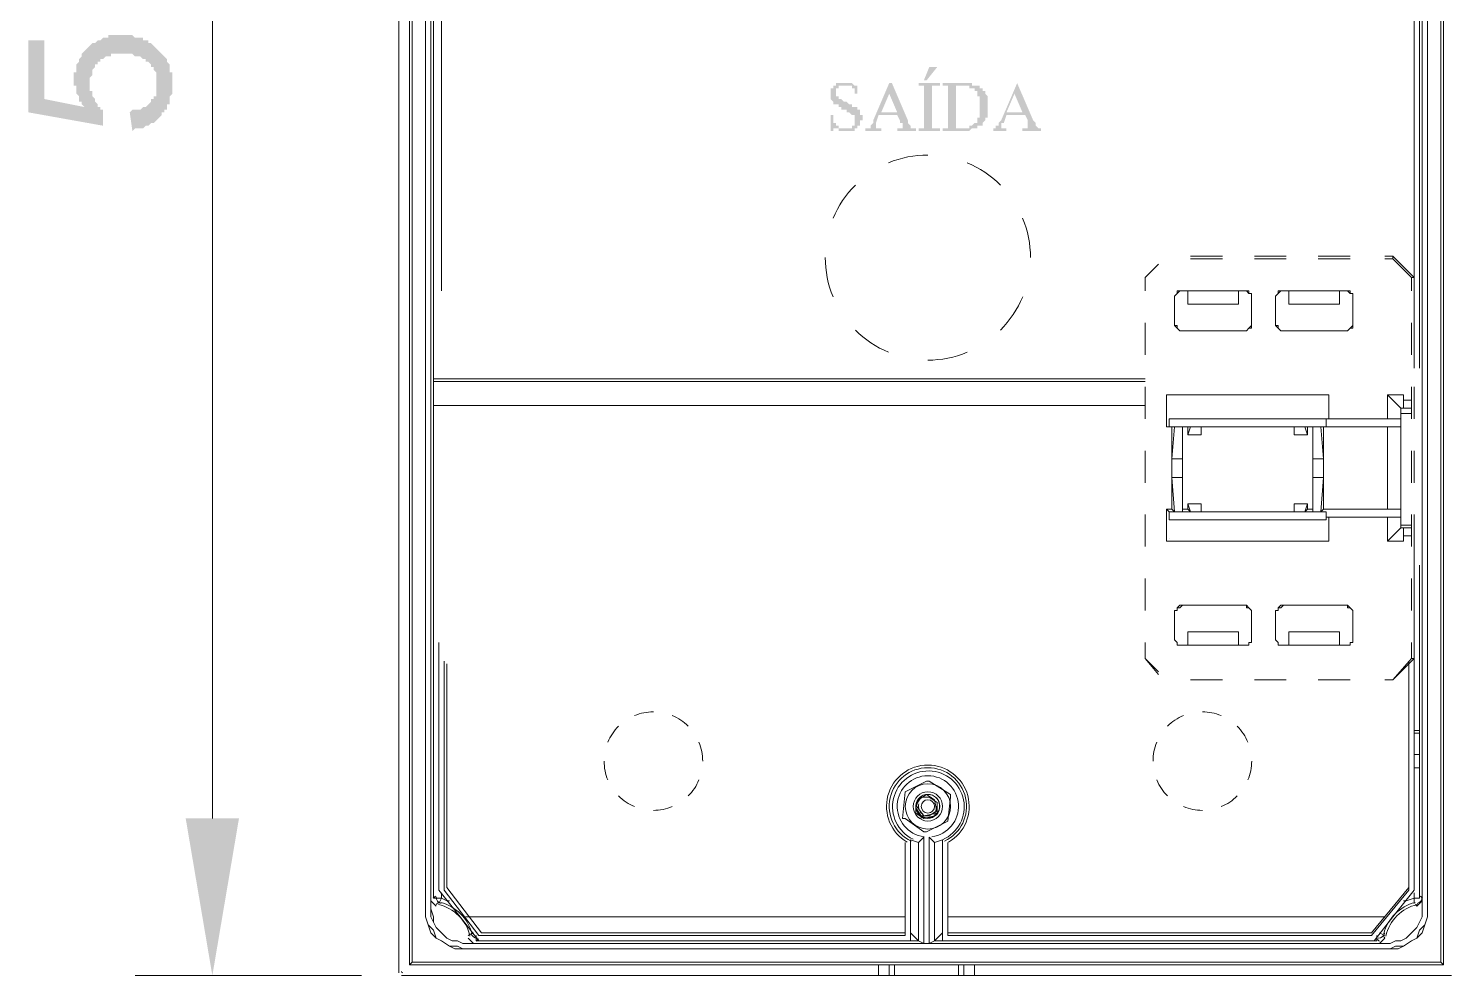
# Model space of a CAD drawing. Header units: millimetres. Extents: x -305 to 1353, y -289 to 1176.
# Drawn here: x 44.58 to 79.65, y 132.65 to 155.99 of the extents above; entities that cross this region are included whole.
import ezdxf

# ---------------------------------------------------------------- set-up
doc = ezdxf.new("R2010")
doc.units = ezdxf.units.MM
doc.header["$MEASUREMENT"] = 0
doc.layers.add('PDF3_0', color=7, linetype='Continuous')
doc.layers.add('PDF3_Cotas azul e laranja', color=7, linetype='Continuous', true_color=0x007eff)

msp = doc.modelspace()

# ---------------------------------------------------------------- hatches: boundary and pattern name
at = {"layer": 'PDF3_0', "transparency": 33554559}
h = msp.add_hatch(color=256, dxfattribs=at)
h.paths.add_polyline_path([(67.037, 153.529), (67.037, 153.463), (66.512, 153.463), (66.512, 153.529), (66.578, 153.529), (66.578, 153.529), (66.578, 153.529), (66.578, 153.529), (66.643, 153.529), (66.643, 153.529), (66.643, 153.529), (66.643, 153.529), (66.643, 153.594), (66.643, 153.594), (66.643, 153.594), (66.643, 153.594), (66.643, 153.594), (66.643, 153.66), (66.643, 153.66), (66.643, 153.66), (66.643, 154.448), (66.643, 154.448), (66.643, 154.514), (66.643, 154.514), (66.643, 154.514), (66.643, 154.514), (66.643, 154.514), (66.643, 154.579), (66.643, 154.579), (66.643, 154.579), (66.643, 154.579), (66.643, 154.579), (66.578, 154.579), (66.578, 154.579), (66.578, 154.579), (66.578, 154.579), (66.512, 154.579), (66.512, 154.645), (67.037, 154.645), (67.037, 154.579), (66.972, 154.579), (66.972, 154.579), (66.906, 154.579), (66.906, 154.579), (66.906, 154.579), (66.906, 154.579), (66.84, 154.579), (66.84, 154.579), (66.84, 154.579), (66.84, 154.579), (66.84, 154.514), (66.84, 154.514), (66.84, 154.514), (66.84, 154.448), (66.84, 154.448), (66.84, 154.448), (66.84, 153.66), (66.84, 153.66), (66.84, 153.66), (66.84, 153.594), (66.84, 153.594), (66.84, 153.594), (66.84, 153.594), (66.84, 153.594), (66.84, 153.529), (66.84, 153.529), (66.906, 153.529), (66.906, 153.529), (66.906, 153.529), (66.906, 153.529), (66.906, 153.529), (66.972, 153.529), (66.972, 153.529)], flags=0)
h.paths.add_polyline_path([(66.972, 155.039), (66.709, 154.711), (66.643, 154.711), (66.775, 155.039)], flags=0)
msp.add_hatch(color=256, dxfattribs=at).paths.add_polyline_path([(65.002, 154.645), (65.002, 154.251), (65.002, 154.251), (65.002, 154.317), (65.002, 154.317), (65.002, 154.317), (65.002, 154.317), (65.002, 154.382), (65.002, 154.382), (65.002, 154.382), (64.936, 154.382), (64.936, 154.448), (64.936, 154.448), (64.936, 154.448), (64.936, 154.448), (64.936, 154.448), (64.936, 154.448), (64.936, 154.514), (64.87, 154.514), (64.87, 154.514), (64.87, 154.514), (64.87, 154.514), (64.87, 154.579), (64.805, 154.579), (64.805, 154.579), (64.805, 154.579), (64.805, 154.579), (64.805, 154.579), (64.739, 154.579), (64.739, 154.579), (64.739, 154.579), (64.739, 154.579), (64.673, 154.579), (64.673, 154.579), (64.673, 154.579), (64.673, 154.579), (64.673, 154.579), (64.608, 154.579), (64.608, 154.579), (64.608, 154.579), (64.608, 154.579), (64.542, 154.579), (64.542, 154.579), (64.542, 154.579), (64.542, 154.514), (64.542, 154.514), (64.476, 154.514), (64.476, 154.514), (64.476, 154.514), (64.476, 154.448), (64.476, 154.448), (64.476, 154.448), (64.476, 154.448), (64.476, 154.448), (64.476, 154.382), (64.476, 154.382), (64.476, 154.382), (64.476, 154.382), (64.476, 154.317), (64.476, 154.317), (64.542, 154.317), (64.542, 154.317), (64.542, 154.317), (64.542, 154.317), (64.542, 154.317), (64.542, 154.317), (64.542, 154.251), (64.608, 154.251), (64.608, 154.251), (64.608, 154.251), (64.608, 154.251), (64.608, 154.251), (64.673, 154.185), (64.673, 154.185), (64.673, 154.185), (64.739, 154.185), (64.739, 154.185), (64.739, 154.185), (64.739, 154.185), (64.805, 154.12), (64.805, 154.12), (64.805, 154.12), (64.87, 154.12), (64.87, 154.12), (64.87, 154.12), (64.87, 154.054), (64.936, 154.054), (64.936, 154.054), (64.936, 154.054), (64.936, 154.054), (64.936, 154.054), (64.936, 154.054), (65.002, 154.054), (65.002, 153.988), (65.002, 153.988), (65.002, 153.988), (65.002, 153.988), (65.067, 153.988), (65.067, 153.988), (65.067, 153.923), (65.067, 153.923), (65.067, 153.923), (65.067, 153.923), (65.067, 153.923), (65.067, 153.857), (65.067, 153.857), (65.067, 153.857), (65.133, 153.857), (65.133, 153.791), (65.133, 153.791), (65.133, 153.791), (65.133, 153.791), (65.133, 153.726), (65.133, 153.726), (65.067, 153.726), (65.067, 153.66), (65.067, 153.66), (65.067, 153.66), (65.067, 153.66), (65.067, 153.66), (65.067, 153.594), (65.067, 153.594), (65.067, 153.594), (65.002, 153.594), (65.002, 153.594), (65.002, 153.529), (65.002, 153.529), (65.002, 153.529), (64.936, 153.529), (64.936, 153.529), (64.936, 153.529), (64.936, 153.463), (64.936, 153.463), (64.87, 153.463), (64.87, 153.463), (64.87, 153.463), (64.87, 153.463), (64.805, 153.463), (64.805, 153.463), (64.805, 153.463), (64.805, 153.463), (64.739, 153.463), (64.739, 153.463), (64.739, 153.463), (64.673, 153.463), (64.673, 153.463), (64.673, 153.463), (64.673, 153.463), (64.673, 153.463), (64.608, 153.463), (64.608, 153.463), (64.608, 153.463), (64.608, 153.463), (64.542, 153.463), (64.542, 153.463), (64.542, 153.463), (64.542, 153.529), (64.476, 153.529), (64.476, 153.529), (64.476, 153.529), (64.411, 153.529), (64.411, 153.529), (64.411, 153.529), (64.411, 153.529), (64.411, 153.529), (64.411, 153.529), (64.411, 153.529), (64.411, 153.463), (64.411, 153.463), (64.411, 153.463), (64.345, 153.463), (64.345, 153.857), (64.411, 153.857), (64.411, 153.857), (64.411, 153.791), (64.411, 153.791), (64.411, 153.791), (64.411, 153.726), (64.411, 153.726), (64.411, 153.726), (64.411, 153.726), (64.411, 153.66), (64.411, 153.66), (64.411, 153.66), (64.411, 153.66), (64.476, 153.66), (64.476, 153.66), (64.476, 153.594), (64.476, 153.594), (64.476, 153.594), (64.476, 153.594), (64.542, 153.594), (64.542, 153.594), (64.542, 153.594), (64.542, 153.594), (64.542, 153.529), (64.608, 153.529), (64.608, 153.529), (64.608, 153.529), (64.608, 153.529), (64.673, 153.529), (64.673, 153.529), (64.673, 153.529), (64.673, 153.529), (64.739, 153.529), (64.739, 153.529), (64.739, 153.529), (64.739, 153.529), (64.805, 153.529), (64.805, 153.529), (64.805, 153.529), (64.805, 153.529), (64.87, 153.529), (64.87, 153.529), (64.87, 153.594), (64.87, 153.594), (64.87, 153.594), (64.936, 153.594), (64.936, 153.594), (64.936, 153.594), (64.936, 153.66), (64.936, 153.66), (64.936, 153.66), (64.936, 153.66), (64.936, 153.726), (64.936, 153.726), (64.936, 153.726), (64.936, 153.726), (64.936, 153.791), (64.936, 153.791), (64.936, 153.791), (64.936, 153.791), (64.936, 153.791), (64.936, 153.857), (64.936, 153.857), (64.87, 153.857), (64.87, 153.857), (64.87, 153.857), (64.87, 153.857), (64.87, 153.857), (64.87, 153.857), (64.805, 153.923), (64.805, 153.923), (64.805, 153.923), (64.805, 153.923), (64.805, 153.923), (64.739, 153.923), (64.739, 153.923), (64.739, 153.988), (64.673, 153.988), (64.673, 153.988), (64.673, 153.988), (64.673, 153.988), (64.608, 153.988), (64.608, 154.054), (64.608, 154.054), (64.608, 154.054), (64.542, 154.054), (64.542, 154.054), (64.542, 154.054), (64.542, 154.054), (64.542, 154.12), (64.476, 154.12), (64.476, 154.12), (64.476, 154.12), (64.476, 154.12), (64.476, 154.12), (64.476, 154.12), (64.411, 154.12), (64.411, 154.185), (64.411, 154.185), (64.411, 154.185), (64.411, 154.185), (64.411, 154.185), (64.345, 154.251), (64.345, 154.251), (64.345, 154.251), (64.345, 154.251), (64.345, 154.251), (64.345, 154.317), (64.345, 154.317), (64.345, 154.317), (64.345, 154.317), (64.345, 154.382), (64.345, 154.382), (64.345, 154.382), (64.345, 154.382), (64.345, 154.448), (64.345, 154.448), (64.345, 154.448), (64.345, 154.448), (64.345, 154.514), (64.345, 154.514), (64.411, 154.514), (64.411, 154.514), (64.411, 154.579), (64.411, 154.579), (64.411, 154.579), (64.411, 154.579), (64.476, 154.579), (64.476, 154.579), (64.476, 154.579), (64.476, 154.645), (64.476, 154.645), (64.542, 154.645), (64.542, 154.645), (64.542, 154.645), (64.542, 154.645), (64.608, 154.645), (64.608, 154.645), (64.608, 154.645), (64.608, 154.645), (64.673, 154.645), (64.673, 154.645), (64.673, 154.645), (64.673, 154.645), (64.739, 154.645), (64.739, 154.645), (64.739, 154.645), (64.739, 154.645), (64.805, 154.645), (64.805, 154.645), (64.805, 154.645), (64.805, 154.645), (64.87, 154.645), (64.87, 154.645), (64.87, 154.645), (64.87, 154.645), (64.936, 154.579), (64.936, 154.579), (64.936, 154.579), (64.936, 154.579), (64.936, 154.579), (65.002, 154.579), (65.002, 154.645), (65.002, 154.645), (65.002, 154.645), (65.002, 154.645), (65.002, 154.645)])
h = msp.add_hatch(color=256, dxfattribs=at)
h.paths.add_polyline_path([(65.987, 153.857), (65.527, 153.857), (65.461, 153.66), (65.461, 153.66), (65.461, 153.66), (65.461, 153.66), (65.461, 153.594), (65.461, 153.594), (65.461, 153.594), (65.461, 153.594), (65.461, 153.594), (65.461, 153.529), (65.461, 153.529), (65.461, 153.529), (65.461, 153.529), (65.461, 153.529), (65.527, 153.529), (65.527, 153.529), (65.527, 153.529), (65.593, 153.529), (65.593, 153.529), (65.593, 153.463), (65.199, 153.463), (65.199, 153.529), (65.264, 153.529), (65.264, 153.529), (65.264, 153.529), (65.264, 153.529), (65.33, 153.529), (65.33, 153.529), (65.33, 153.529), (65.33, 153.594), (65.33, 153.594), (65.33, 153.594), (65.33, 153.594), (65.33, 153.594), (65.396, 153.66), (65.396, 153.66), (65.396, 153.66), (65.396, 153.66), (65.396, 153.726), (65.396, 153.726), (65.79, 154.645), (65.855, 154.645), (66.249, 153.726), (66.249, 153.66), (66.249, 153.66), (66.249, 153.66), (66.315, 153.594), (66.315, 153.594), (66.315, 153.594), (66.315, 153.594), (66.315, 153.594), (66.315, 153.529), (66.315, 153.529), (66.315, 153.529), (66.381, 153.529), (66.381, 153.529), (66.381, 153.529), (66.381, 153.529), (66.381, 153.529), (66.446, 153.529), (66.446, 153.529), (66.446, 153.463), (65.987, 153.463), (65.987, 153.529), (65.987, 153.529), (66.052, 153.529), (66.052, 153.529), (66.052, 153.529), (66.052, 153.529), (66.052, 153.529), (66.118, 153.529), (66.118, 153.594), (66.118, 153.594), (66.118, 153.594), (66.118, 153.594), (66.118, 153.594), (66.118, 153.594), (66.118, 153.66), (66.118, 153.66), (66.052, 153.66), (66.052, 153.726), (66.052, 153.726)], flags=0)
h.paths.add_polyline_path([(65.987, 153.923), (65.79, 154.382), (65.593, 153.923)], flags=0)
h = msp.add_hatch(color=256, dxfattribs=at)
h.paths.add_polyline_path([(67.103, 153.463), (67.103, 153.529), (67.103, 153.529), (67.169, 153.529), (67.169, 153.529), (67.169, 153.529), (67.169, 153.529), (67.234, 153.529), (67.234, 153.529), (67.234, 153.529), (67.234, 153.529), (67.234, 153.594), (67.234, 153.594), (67.234, 153.594), (67.234, 153.594), (67.234, 153.66), (67.234, 153.66), (67.234, 153.66), (67.234, 153.66), (67.234, 154.448), (67.234, 154.448), (67.234, 154.514), (67.234, 154.514), (67.234, 154.514), (67.234, 154.514), (67.234, 154.579), (67.234, 154.579), (67.234, 154.579), (67.234, 154.579), (67.234, 154.579), (67.169, 154.579), (67.169, 154.579), (67.169, 154.579), (67.169, 154.579), (67.103, 154.579), (67.103, 154.579), (67.103, 154.579), (67.103, 154.645), (67.563, 154.645), (67.563, 154.645), (67.628, 154.645), (67.628, 154.645), (67.628, 154.645), (67.628, 154.645), (67.694, 154.645), (67.694, 154.645), (67.694, 154.645), (67.76, 154.645), (67.76, 154.645), (67.76, 154.645), (67.76, 154.645), (67.825, 154.645), (67.825, 154.645), (67.825, 154.645), (67.825, 154.579), (67.891, 154.579), (67.891, 154.579), (67.891, 154.579), (67.891, 154.579), (67.891, 154.579), (67.957, 154.579), (67.957, 154.579), (67.957, 154.579), (67.957, 154.579), (67.957, 154.579), (68.022, 154.579), (68.022, 154.579), (68.022, 154.514), (68.022, 154.514), (68.022, 154.514), (68.088, 154.514), (68.088, 154.514), (68.088, 154.514), (68.088, 154.448), (68.088, 154.448), (68.154, 154.448), (68.154, 154.448), (68.154, 154.448), (68.154, 154.382), (68.154, 154.382), (68.154, 154.382), (68.154, 154.382), (68.154, 154.382), (68.219, 154.317), (68.219, 154.317), (68.219, 154.317), (68.219, 154.317), (68.219, 154.251), (68.219, 154.251), (68.219, 154.251), (68.219, 154.251), (68.219, 154.185), (68.219, 154.185), (68.219, 154.185), (68.219, 154.185), (68.219, 154.12), (68.219, 154.12), (68.219, 154.12), (68.219, 154.12), (68.219, 154.054), (68.219, 154.054), (68.219, 154.054), (68.219, 154.054), (68.219, 153.988), (68.219, 153.988), (68.219, 153.988), (68.219, 153.988), (68.219, 153.923), (68.219, 153.923), (68.219, 153.923), (68.219, 153.857), (68.219, 153.857), (68.219, 153.857), (68.219, 153.857), (68.219, 153.857), (68.219, 153.791), (68.219, 153.791), (68.154, 153.791), (68.154, 153.791), (68.154, 153.726), (68.154, 153.726), (68.154, 153.726), (68.154, 153.726), (68.154, 153.726), (68.088, 153.66), (68.088, 153.66), (68.088, 153.66), (68.088, 153.66), (68.088, 153.66), (68.088, 153.66), (68.088, 153.594), (68.022, 153.594), (68.022, 153.594), (68.022, 153.594), (68.022, 153.594), (68.022, 153.594), (67.957, 153.594), (67.957, 153.529), (67.957, 153.529), (67.957, 153.529), (67.957, 153.529), (67.891, 153.529), (67.891, 153.529), (67.891, 153.529), (67.891, 153.529), (67.825, 153.529), (67.825, 153.529), (67.825, 153.529), (67.825, 153.529), (67.76, 153.463), (67.76, 153.463), (67.76, 153.463), (67.694, 153.463), (67.694, 153.463), (67.694, 153.463), (67.694, 153.463), (67.628, 153.463), (67.628, 153.463), (67.628, 153.463), (67.628, 153.463)], flags=0)
h.paths.add_polyline_path([(67.431, 153.594), (67.431, 153.529), (67.431, 153.529), (67.497, 153.529), (67.497, 153.529), (67.497, 153.529), (67.497, 153.529), (67.563, 153.529), (67.563, 153.529), (67.563, 153.529), (67.563, 153.529), (67.563, 153.529), (67.628, 153.529), (67.628, 153.529), (67.628, 153.529), (67.694, 153.529), (67.694, 153.529), (67.694, 153.529), (67.694, 153.529), (67.76, 153.529), (67.76, 153.594), (67.76, 153.594), (67.76, 153.594), (67.825, 153.594), (67.825, 153.594), (67.825, 153.594), (67.825, 153.594), (67.825, 153.594), (67.891, 153.66), (67.891, 153.66), (67.891, 153.66), (67.891, 153.66), (67.891, 153.66), (67.891, 153.66), (67.957, 153.66), (67.957, 153.726), (67.957, 153.726), (67.957, 153.726), (67.957, 153.726), (67.957, 153.726), (67.957, 153.791), (68.022, 153.791), (68.022, 153.791), (68.022, 153.791), (68.022, 153.857), (68.022, 153.857), (68.022, 153.857), (68.022, 153.857), (68.022, 153.923), (68.022, 153.923), (68.022, 153.923), (68.022, 153.923), (68.022, 153.988), (68.022, 153.988), (68.022, 153.988), (68.022, 154.054), (68.022, 154.054), (68.022, 154.054), (68.022, 154.054), (68.022, 154.12), (68.022, 154.12), (68.022, 154.12), (68.022, 154.185), (68.022, 154.185), (68.022, 154.185), (68.022, 154.185), (68.022, 154.251), (68.022, 154.251), (68.022, 154.251), (68.022, 154.251), (68.022, 154.317), (68.022, 154.317), (68.022, 154.317), (68.022, 154.317), (67.957, 154.317), (67.957, 154.382), (67.957, 154.382), (67.957, 154.382), (67.957, 154.382), (67.957, 154.382), (67.957, 154.448), (67.891, 154.448), (67.891, 154.448), (67.891, 154.448), (67.891, 154.448), (67.891, 154.514), (67.825, 154.514), (67.825, 154.514), (67.825, 154.514), (67.825, 154.514), (67.825, 154.514), (67.76, 154.514), (67.76, 154.514), (67.76, 154.579), (67.76, 154.579), (67.694, 154.579), (67.694, 154.579), (67.694, 154.579), (67.694, 154.579), (67.628, 154.579), (67.628, 154.579), (67.628, 154.579), (67.628, 154.579), (67.563, 154.579), (67.563, 154.579), (67.563, 154.579), (67.563, 154.579), (67.497, 154.579), (67.497, 154.579), (67.497, 154.579), (67.497, 154.579), (67.431, 154.579), (67.431, 154.579), (67.431, 154.579), (67.431, 154.579)], flags=0)
h = msp.add_hatch(color=256, dxfattribs=at)
h.paths.add_polyline_path([(69.139, 153.857), (68.679, 153.857), (68.613, 153.66), (68.548, 153.66), (68.548, 153.66), (68.548, 153.66), (68.548, 153.594), (68.548, 153.594), (68.548, 153.594), (68.548, 153.594), (68.548, 153.594), (68.548, 153.529), (68.613, 153.529), (68.613, 153.529), (68.613, 153.529), (68.613, 153.529), (68.613, 153.529), (68.613, 153.529), (68.679, 153.529), (68.679, 153.529), (68.679, 153.529), (68.679, 153.463), (68.351, 153.463), (68.351, 153.529), (68.351, 153.529), (68.351, 153.529), (68.416, 153.529), (68.416, 153.529), (68.416, 153.529), (68.416, 153.529), (68.416, 153.529), (68.416, 153.594), (68.416, 153.594), (68.482, 153.594), (68.482, 153.594), (68.482, 153.594), (68.482, 153.66), (68.482, 153.66), (68.482, 153.66), (68.482, 153.66), (68.548, 153.726), (68.548, 153.726), (68.942, 154.645), (68.942, 154.645), (69.336, 153.726), (69.401, 153.66), (69.401, 153.66), (69.401, 153.66), (69.401, 153.594), (69.401, 153.594), (69.401, 153.594), (69.401, 153.594), (69.401, 153.594), (69.467, 153.529), (69.467, 153.529), (69.467, 153.529), (69.467, 153.529), (69.467, 153.529), (69.467, 153.529), (69.533, 153.529), (69.533, 153.529), (69.533, 153.529), (69.533, 153.529), (69.533, 153.463), (69.073, 153.463), (69.073, 153.529), (69.139, 153.529), (69.139, 153.529), (69.139, 153.529), (69.204, 153.529), (69.204, 153.529), (69.204, 153.529), (69.204, 153.529), (69.204, 153.594), (69.204, 153.594), (69.204, 153.594), (69.204, 153.594), (69.204, 153.594), (69.204, 153.594), (69.204, 153.66), (69.204, 153.66), (69.204, 153.66), (69.204, 153.726), (69.204, 153.726)], flags=0)
h.paths.add_polyline_path([(69.073, 153.923), (68.876, 154.382), (68.679, 153.923)], flags=0)
at = {"layer": 'PDF3_Cotas azul e laranja', "true_color": 0xff7e00, "transparency": 33554559}
msp.add_hatch(color=30, dxfattribs=at).paths.add_polyline_path([(47.141, 153.463), (47.075, 153.923), (47.141, 153.988), (47.206, 153.988), (47.272, 153.988), (47.272, 153.988), (47.338, 153.988), (47.403, 154.054), (47.403, 154.054), (47.469, 154.054), (47.535, 154.12), (47.535, 154.12), (47.6, 154.185), (47.6, 154.185), (47.6, 154.251), (47.666, 154.251), (47.666, 154.317), (47.732, 154.317), (47.732, 154.382), (47.732, 154.448), (47.732, 154.448), (47.732, 154.514), (47.732, 154.579), (47.732, 154.645), (47.732, 154.645), (47.732, 154.645), (47.732, 154.711), (47.732, 154.776), (47.732, 154.842), (47.732, 154.842), (47.732, 154.908), (47.666, 154.973), (47.666, 154.973), (47.666, 155.039), (47.6, 155.039), (47.6, 155.105), (47.535, 155.17), (47.535, 155.17), (47.469, 155.17), (47.469, 155.236), (47.403, 155.236), (47.403, 155.236), (47.338, 155.302), (47.272, 155.302), (47.272, 155.302), (47.206, 155.302), (47.141, 155.367), (47.141, 155.367), (47.075, 155.367), (47.009, 155.367), (46.944, 155.367), (46.878, 155.367), (46.878, 155.367), (46.878, 155.367), (46.812, 155.367), (46.747, 155.367), (46.681, 155.367), (46.615, 155.367), (46.615, 155.302), (46.55, 155.302), (46.484, 155.302), (46.484, 155.302), (46.418, 155.236), (46.418, 155.236), (46.353, 155.236), (46.353, 155.17), (46.287, 155.17), (46.287, 155.105), (46.221, 155.105), (46.221, 155.039), (46.221, 155.039), (46.156, 154.973), (46.156, 154.908), (46.156, 154.908), (46.156, 154.842), (46.09, 154.776), (46.09, 154.776), (46.09, 154.711), (46.09, 154.645), (46.09, 154.645), (46.09, 154.579), (46.09, 154.514), (46.09, 154.448), (46.156, 154.448), (46.156, 154.382), (46.156, 154.317), (46.156, 154.317), (46.221, 154.251), (46.221, 154.251), (46.221, 154.185), (46.221, 154.185), (46.287, 154.12), (46.287, 154.054), (46.353, 154.054), (46.353, 153.988), (46.418, 153.988), (46.418, 153.988), (46.418, 153.594), (44.58, 153.923), (44.58, 155.696), (44.974, 155.696), (44.974, 154.251), (45.959, 154.054), (45.893, 154.12), (45.893, 154.185), (45.827, 154.185), (45.827, 154.251), (45.827, 154.317), (45.827, 154.317), (45.762, 154.382), (45.762, 154.448), (45.762, 154.448), (45.762, 154.514), (45.762, 154.579), (45.696, 154.579), (45.696, 154.645), (45.696, 154.711), (45.696, 154.711), (45.696, 154.776), (45.696, 154.842), (45.696, 154.908), (45.762, 154.908), (45.762, 154.973), (45.762, 155.039), (45.762, 155.105), (45.762, 155.105), (45.827, 155.17), (45.827, 155.236), (45.827, 155.236), (45.893, 155.302), (45.893, 155.302), (45.893, 155.367), (45.959, 155.433), (45.959, 155.433), (46.024, 155.499), (46.024, 155.499), (46.024, 155.499), (46.09, 155.564), (46.09, 155.564), (46.156, 155.63), (46.156, 155.63), (46.221, 155.63), (46.287, 155.696), (46.287, 155.696), (46.353, 155.696), (46.418, 155.761), (46.418, 155.761), (46.484, 155.761), (46.55, 155.761), (46.55, 155.827), (46.615, 155.827), (46.681, 155.827), (46.747, 155.827), (46.747, 155.827), (46.812, 155.827), (46.878, 155.827), (46.944, 155.827), (46.944, 155.827), (47.009, 155.827), (47.075, 155.827), (47.141, 155.827), (47.141, 155.827), (47.206, 155.761), (47.272, 155.761), (47.272, 155.761), (47.338, 155.761), (47.403, 155.761), (47.403, 155.696), (47.469, 155.696), (47.535, 155.696), (47.535, 155.63), (47.6, 155.63), (47.666, 155.564), (47.666, 155.564), (47.666, 155.564), (47.732, 155.499), (47.732, 155.499), (47.797, 155.433), (47.797, 155.433), (47.863, 155.367), (47.863, 155.367), (47.929, 155.302), (47.929, 155.302), (47.994, 155.236), (47.994, 155.17), (47.994, 155.17), (48.06, 155.105), (48.06, 155.105), (48.06, 155.039), (48.06, 154.973), (48.06, 154.908), (48.126, 154.908), (48.126, 154.842), (48.126, 154.776), (48.126, 154.711), (48.126, 154.711), (48.126, 154.645), (48.126, 154.645), (48.126, 154.579), (48.126, 154.514), (48.126, 154.448), (48.126, 154.448), (48.126, 154.382), (48.06, 154.317), (48.06, 154.251), (48.06, 154.251), (48.06, 154.185), (48.06, 154.12), (47.994, 154.12), (47.994, 154.054), (47.994, 153.988), (47.929, 153.988), (47.929, 153.923), (47.863, 153.923), (47.863, 153.857), (47.863, 153.857), (47.797, 153.791), (47.797, 153.791), (47.732, 153.726), (47.732, 153.726), (47.666, 153.66), (47.666, 153.66), (47.6, 153.66), (47.535, 153.594), (47.535, 153.594), (47.469, 153.594), (47.403, 153.529), (47.403, 153.529), (47.338, 153.529), (47.272, 153.529), (47.206, 153.529), (47.206, 153.529), (47.141, 153.463)])

# ---------------------------------------------------------------- linework, layer by layer
at = {"layer": 'PDF3_0', "lineweight": 5}
for points in [[(53.707, 184.588), (53.707, 132.713)], [(54.561, 183.144), (78.857, 183.144), (78.923, 183.144), (79.054, 183.078), (79.12, 183.078), (79.251, 183.012), (79.317, 182.947), (79.382, 182.815), (79.382, 182.75), (79.448, 182.618), (79.448, 182.553), (79.448, 132.91)], [(78.726, 147.619), (78.726, 182.947), (54.758, 182.947), (54.758, 183.078)], [(54.692, 134.42), (54.758, 134.551), (54.561, 134.551), (54.561, 143.613), (54.561, 182.947), (54.495, 183.012), (54.495, 180.189)], [(54.561, 182.947), (54.758, 182.947), (54.758, 149.523)], [(78.923, 180.189), (78.923, 183.012), (78.857, 182.947), (78.857, 147.619)], [(53.97, 182.553), (53.97, 132.91)], [(54.036, 182.684), (54.036, 132.976)], [(79.382, 182.684), (79.382, 132.976)], [(54.364, 180.32), (54.364, 134.223), (54.364, 134.092), (54.43, 133.895), (54.561, 133.763), (54.627, 133.566), (54.758, 133.501), (54.955, 133.37), (55.152, 133.37), (55.283, 133.304), (78.135, 133.304), (78.266, 133.37), (78.463, 133.37), (78.66, 133.501), (78.791, 133.566), (78.857, 133.763), (78.988, 133.895), (79.054, 134.092), (79.054, 134.223), (79.054, 180.32)], [(79.054, 180.32), (79.054, 134.223), (79.054, 134.092), (78.988, 133.895), (78.923, 133.698), (78.791, 133.566), (78.66, 133.501), (78.463, 133.37), (78.332, 133.304), (78.135, 133.304), (55.283, 133.304), (55.086, 133.304), (54.955, 133.37), (54.758, 133.501), (54.627, 133.566), (54.495, 133.698), (54.43, 133.895), (54.364, 134.092), (54.364, 134.223), (54.364, 180.32)], [(78.923, 180.189), (78.923, 134.289), (78.923, 134.092), (78.857, 133.96), (78.791, 133.829), (78.66, 133.698), (78.529, 133.566), (78.397, 133.501), (78.266, 133.501), (78.135, 133.435), (55.283, 133.435), (55.152, 133.501), (55.021, 133.501), (54.889, 133.566), (54.758, 133.698), (54.627, 133.829), (54.561, 133.96), (54.495, 134.092), (54.495, 134.289), (54.495, 180.189)], [(72.422, 150.18), (72.094, 149.851), (72.422, 150.18)], [(73.998, 150.377), (73.21, 150.377)], [(73.21, 150.311), (73.998, 150.311)], [(75.574, 150.377), (74.786, 150.377)], [(74.786, 150.311), (75.574, 150.311)], [(77.15, 150.377), (76.362, 150.377)], [(76.362, 150.311), (77.15, 150.311)], [(78.003, 150.377), (78.2, 150.377), (78.2, 150.311), (78.003, 150.311)], [(78.726, 149.851), (78.2, 150.377)], [(78.2, 150.311), (78.66, 149.851)], [(78.726, 149.523), (78.726, 149.851), (78.66, 149.851), (78.66, 149.523)], [(73.013, 149.523), (73.013, 149.523)], [(74.523, 149.523), (74.523, 149.523)], [(72.816, 149.326), (72.816, 148.735), (72.816, 149.326)], [(75.311, 149.326), (75.311, 148.735), (75.311, 149.326)], [(77.215, 148.735), (77.215, 149.326), (77.215, 148.735)], [(74.72, 148.735), (74.72, 148.735)], [(78.66, 148.735), (78.66, 147.947)], [(73.013, 148.538), (73.013, 148.538)], [(77.018, 148.538), (75.508, 148.538), (77.018, 148.538)], [(72.094, 147.291), (54.561, 147.291)], [(76.624, 146.371), (76.624, 146.503), (76.624, 146.962), (72.619, 146.962), (72.619, 146.503), (72.619, 146.174), (72.685, 146.174)], [(78.66, 146.831), (78.463, 146.831), (78.463, 146.765), (78.463, 146.7), (78.463, 146.634), (78.463, 146.7), (78.463, 146.765), (78.463, 146.831), (78.463, 146.897), (78.463, 146.962), (78.069, 146.962), (78.397, 146.634)], [(78.069, 146.962), (78.069, 146.371)], [(78.66, 146.371), (78.66, 146.503), (78.66, 146.634), (78.397, 146.634), (78.463, 146.634), (78.66, 146.634), (78.66, 146.7), (78.66, 146.765), (78.66, 146.831), (78.66, 147.159)], [(78.726, 147.159), (78.726, 146.371)], [(72.094, 146.7), (54.561, 146.7)], [(78.66, 143.219), (78.66, 143.482), (78.66, 143.548), (78.66, 143.613), (78.66, 143.679), (78.463, 143.679), (78.397, 143.679), (78.66, 143.679), (78.66, 143.745), (78.397, 143.745), (78.397, 143.679), (78.397, 143.942), (78.397, 144.073), (78.397, 144.139), (78.397, 146.174), (78.397, 146.371), (78.397, 146.634), (78.397, 146.503), (78.397, 143.745)], [(78.069, 144.139), (78.069, 146.174), (78.135, 146.174), (78.2, 146.174), (78.266, 146.174), (78.332, 146.174), (78.397, 146.174), (76.559, 146.174), (76.559, 146.371), (78.397, 146.371)], [(78.397, 146.503), (78.66, 146.503)], [(72.75, 144.139), (72.75, 146.174), (72.816, 146.174), (72.75, 145.386), (72.75, 145.321), (72.75, 145.255), (72.75, 145.189), (72.75, 145.124), (72.75, 145.058), (72.75, 144.992), (72.75, 144.927), (72.816, 144.073), (72.75, 144.139), (72.619, 144.139)], [(72.619, 146.174), (72.75, 146.174)], [(72.75, 145.386), (73.013, 145.386), (73.013, 146.174), (73.144, 146.174), (73.21, 146.174), (73.144, 145.977), (73.473, 145.977), (73.473, 146.174), (73.473, 145.977)], [(73.013, 146.174), (73.013, 146.174)], [(73.013, 146.174), (73.013, 144.139)], [(73.144, 146.174), (73.144, 145.977)], [(73.473, 146.174), (73.473, 146.174)], [(76.493, 144.139), (76.493, 146.174), (76.427, 146.174), (76.493, 145.386), (76.23, 145.386), (76.23, 146.174), (76.099, 146.174), (76.033, 146.174), (76.099, 145.977), (75.771, 145.977), (75.771, 146.174), (75.771, 145.977)], [(76.099, 145.977), (76.099, 146.174)], [(76.23, 146.174), (76.23, 144.139)], [(78.397, 146.174), (78.397, 146.174)], [(78.66, 144.795), (78.66, 145.583)], [(78.726, 145.583), (78.726, 144.795)], [(73.013, 144.927), (73.013, 144.992), (73.013, 145.058), (73.013, 145.124), (73.013, 145.189), (73.013, 145.255), (73.013, 145.321), (73.013, 145.386)], [(76.23, 145.386), (76.23, 145.321), (76.23, 145.255), (76.23, 145.189), (76.23, 145.124), (76.23, 145.058), (76.23, 144.992), (76.23, 144.927), (76.23, 144.073), (76.23, 144.139), (76.099, 144.139)], [(76.493, 144.927), (76.493, 144.992), (76.493, 145.058), (76.493, 145.124), (76.493, 145.189), (76.493, 145.255), (76.493, 145.321), (76.493, 145.386)], [(72.75, 144.927), (73.013, 144.927), (73.013, 144.073), (73.013, 144.139), (73.144, 144.139), (73.21, 144.073), (73.144, 144.27), (73.473, 144.27), (73.473, 144.073), (73.473, 144.139), (73.473, 144.27)], [(78.397, 144.139), (78.332, 144.139), (78.266, 144.139), (78.2, 144.139), (78.135, 144.139), (78.069, 144.139), (76.493, 144.139), (76.427, 144.073), (76.493, 144.927), (76.23, 144.927)], [(72.685, 144.073), (72.619, 144.139), (72.619, 143.81), (72.619, 143.351), (76.624, 143.351), (76.624, 143.81), (76.624, 143.942), (76.559, 143.942), (76.559, 144.073)], [(73.144, 144.27), (73.144, 144.139)], [(75.771, 144.27), (75.771, 144.139), (75.771, 144.073), (75.771, 144.27), (76.099, 144.27)], [(76.624, 143.942), (78.069, 143.942), (78.135, 143.942), (78.2, 143.942), (78.266, 143.942), (78.332, 143.942), (78.397, 143.942)], [(78.069, 143.942), (78.069, 143.351), (78.397, 143.679)], [(78.66, 143.745), (78.66, 144.007)], [(78.726, 144.007), (78.726, 143.219)], [(67.103, 133.501), (77.741, 133.501), (78.2, 134.092), (78.726, 134.748), (78.726, 143.548), (78.726, 141.643), (78.726, 142.431)], [(78.069, 143.351), (78.463, 143.351), (78.463, 143.416), (78.463, 143.482), (78.463, 143.548), (78.463, 143.613), (78.463, 143.679), (78.463, 143.613), (78.463, 143.548), (78.463, 143.482), (78.66, 143.482)], [(72.685, 143.416), (72.685, 143.416)], [(78.857, 142.76), (78.857, 135.077), (78.857, 135.142), (78.857, 135.208), (78.857, 135.274), (78.857, 135.339), (78.857, 135.602), (78.857, 135.799), (78.857, 136.062), (78.857, 136.193), (78.857, 136.324), (78.857, 136.456), (78.857, 136.521), (78.857, 136.587), (78.857, 136.653), (78.857, 136.718), (78.857, 137.769), (78.726, 137.769)], [(78.66, 142.431), (78.66, 141.643)], [(73.013, 141.775), (73.013, 141.775)], [(73.013, 141.775), (74.523, 141.775), (73.013, 141.775)], [(72.816, 141.578), (72.816, 140.987), (72.816, 141.578)], [(74.72, 141.578), (74.72, 140.987), (74.72, 141.578)], [(54.692, 140.855), (54.692, 134.748), (55.218, 134.092), (55.677, 133.501), (66.315, 133.501), (66.315, 134.092), (66.315, 135.996)], [(72.422, 140.133), (72.094, 140.461), (72.094, 140.855), (72.094, 140.461), (72.422, 140.067)], [(74.523, 140.79), (74.523, 140.79)], [(77.018, 140.79), (77.018, 140.79)], [(78.726, 140.855), (78.726, 140.461), (78.66, 140.461), (78.66, 140.855)], [(54.824, 140.396), (54.824, 134.748), (55.677, 133.632), (66.184, 133.632), (66.184, 135.93), (66.184, 133.698), (55.743, 133.698), (54.889, 134.814), (54.889, 140.33)], [(78.594, 140.33), (78.594, 134.814), (77.675, 133.698), (67.234, 133.698), (67.234, 135.93), (67.234, 133.632), (77.675, 133.632), (78.594, 134.748), (78.594, 140.396)], [(72.094, 140.461), (72.094, 140.461)], [(78.726, 140.461), (78.2, 139.936), (78.66, 140.461)], [(78.003, 139.936), (78.2, 139.936), (78.003, 139.936)], [(78.2, 139.936), (78.2, 139.936)], [(78.726, 138.688), (78.857, 138.688)], [(78.857, 138.623), (78.726, 138.623)], [(78.726, 138.097), (78.857, 138.097)], [(78.726, 134.42), (78.726, 134.551), (78.857, 134.551), (78.857, 137.769)], [(66.184, 137.178), (66.184, 137.178)], [(66.972, 136.85), (66.906, 136.587), (66.643, 136.521), (66.446, 136.653), (66.446, 136.85), (66.578, 137.047), (66.775, 137.047), (66.972, 136.915), (66.972, 136.718), (66.775, 136.587), (66.578, 136.587), (66.446, 136.784), (66.512, 136.981), (66.709, 137.112), (66.906, 136.981), (66.972, 136.653), (66.643, 136.587), (66.446, 136.85)], [(66.709, 137.112), (66.775, 137.112)], [(66.775, 137.112), (66.775, 137.112)], [(66.84, 137.047), (66.84, 137.047)], [(66.972, 136.981), (66.972, 136.981)], [(54.561, 136.718), (54.561, 136.718)], [(54.561, 136.456), (54.561, 136.456)], [(66.446, 136.653), (66.446, 136.653)], [(67.234, 136.456), (67.234, 136.456)], [(78.857, 136.718), (78.857, 136.718)], [(78.857, 136.456), (78.857, 136.456)], [(66.643, 133.435), (66.643, 136.062), (66.512, 135.93), (66.315, 135.996), (66.315, 133.698), (66.512, 133.501), (66.315, 133.501)], [(66.906, 135.93), (66.906, 133.501), (66.775, 133.435), (66.643, 133.435), (66.512, 133.501), (66.512, 135.93)], [(54.561, 135.339), (54.561, 135.339)], [(54.561, 135.077), (54.561, 135.077)], [(78.857, 135.339), (78.857, 135.339)], [(78.857, 135.077), (78.857, 135.077)], [(78.857, 135.077), (78.857, 135.077)], [(54.758, 134.683), (54.758, 134.551), (54.889, 134.486), (54.955, 134.486)], [(78.463, 134.486), (78.529, 134.486), (78.726, 134.551), (78.726, 134.683)], [(55.415, 133.566), (55.546, 133.435), (55.283, 133.435), (55.152, 133.501), (55.021, 133.501), (54.889, 133.566), (54.758, 133.698), (54.627, 133.829), (54.561, 133.96), (54.561, 134.092), (54.495, 134.289), (54.495, 134.486), (54.627, 134.354)], [(54.364, 134.223), (54.364, 134.223)], [(55.349, 134.092), (66.184, 134.092)], [(67.234, 134.092), (78.003, 134.092)], [(78.923, 134.289), (78.923, 134.289)], [(55.677, 133.501), (55.612, 133.501), (55.612, 133.632)], [(66.315, 133.698), (66.315, 133.698)], [(67.103, 133.698), (67.103, 133.698)], [(77.806, 133.632), (77.806, 133.501), (77.741, 133.501)], [(77.872, 133.698), (78.003, 133.632)], [(55.283, 133.435), (55.283, 133.435)], [(55.283, 133.304), (55.283, 133.304)], [(66.512, 133.501), (66.512, 133.501)], [(66.906, 133.501), (66.906, 133.501)], [(78.135, 133.304), (78.135, 133.304)], [(65.527, 132.91), (65.527, 132.647), (65.79, 132.647)], [(65.79, 132.91), (65.79, 132.647), (65.921, 132.647)], [(67.497, 132.91), (67.497, 132.647), (65.921, 132.647), (65.921, 132.91)], [(67.628, 132.91), (67.628, 132.647), (67.497, 132.647)], [(67.891, 132.91), (67.891, 132.647), (67.628, 132.647)], [(65.527, 132.647), (53.773, 132.647)], [(79.645, 132.647), (67.891, 132.647)]]:
    msp.add_lwpolyline(points, dxfattribs=at)
for points in [[(72.094, 149.851), (72.094, 149.523)], [(74.392, 149.523), (74.457, 149.523), (74.523, 149.523), (74.589, 149.523), (74.654, 149.457), (74.72, 149.457), (74.72, 149.392), (74.72, 149.326), (74.72, 148.735), (74.72, 148.67), (74.654, 148.604), (74.589, 148.538), (74.523, 148.538), (73.013, 148.538), (74.523, 148.538), (74.589, 148.538), (74.654, 148.604), (74.72, 148.604), (74.72, 148.67), (74.72, 148.735), (74.72, 149.326), (74.72, 149.392), (74.72, 149.457), (74.654, 149.457), (74.654, 149.523), (74.589, 149.523), (74.523, 149.523), (73.013, 149.523), (72.947, 149.523), (72.882, 149.523), (72.882, 149.457), (72.816, 149.392), (72.816, 149.326), (72.816, 149.392), (72.882, 149.457), (72.947, 149.523), (73.013, 149.523), (73.079, 149.523), (73.144, 149.523), (73.144, 149.195), (74.392, 149.195)], [(75.311, 149.326), (75.311, 149.392), (75.377, 149.457), (75.442, 149.523), (75.508, 149.523), (75.442, 149.523), (75.377, 149.523), (75.377, 149.457), (75.311, 149.392)], [(76.887, 149.523), (76.887, 149.195), (75.639, 149.195), (75.639, 149.523), (75.574, 149.523), (75.508, 149.523), (77.018, 149.523), (76.953, 149.523)], [(77.018, 149.523), (77.084, 149.523), (77.15, 149.523), (77.15, 149.457), (77.215, 149.457), (77.215, 149.392), (77.215, 149.326), (77.215, 149.392), (77.215, 149.457), (77.15, 149.457), (77.084, 149.523)], [(72.094, 148.735), (72.094, 147.947)], [(73.013, 148.538), (72.947, 148.538), (72.882, 148.604), (72.882, 148.67), (72.816, 148.67), (72.816, 148.735), (72.816, 148.67), (72.882, 148.604), (72.947, 148.538)], [(75.508, 148.538), (75.442, 148.538), (75.377, 148.604), (75.377, 148.67), (75.311, 148.67), (75.311, 148.735), (75.311, 148.67), (75.377, 148.604), (75.442, 148.538)], [(77.215, 148.735), (77.215, 148.67), (77.15, 148.604), (77.084, 148.538), (77.018, 148.538), (77.084, 148.538), (77.15, 148.604), (77.215, 148.604), (77.215, 148.67)], [(78.726, 147.947), (78.726, 148.735)], [(54.561, 147.356), (72.094, 147.356)], [(72.094, 147.159), (72.094, 146.371)], [(73.473, 146.174), (73.21, 146.174), (73.013, 146.174), (72.816, 146.174), (72.685, 146.174), (72.685, 146.24), (72.685, 146.306), (72.685, 146.371), (76.559, 146.371), (76.559, 146.306), (76.559, 146.24), (76.559, 146.174), (76.427, 146.174), (76.23, 146.174), (76.033, 146.174), (75.771, 146.174)], [(72.094, 145.583), (72.094, 144.795)], [(76.099, 144.27), (76.033, 144.073), (76.099, 144.139)], [(72.094, 144.007), (72.094, 143.219)], [(72.685, 143.876), (72.685, 143.942), (72.685, 144.007), (72.685, 144.073), (72.816, 144.073), (73.013, 144.073), (73.21, 144.073), (73.473, 144.073), (75.771, 144.073), (76.033, 144.073), (76.23, 144.073), (76.427, 144.073), (76.559, 144.073), (76.559, 144.007), (76.559, 143.942), (76.559, 143.876)], [(54.561, 142.76), (54.561, 136.718), (54.561, 136.653), (54.561, 136.587), (54.561, 136.521), (54.561, 136.456), (54.561, 136.324), (54.561, 136.193), (54.561, 136.062), (54.561, 135.799), (54.561, 135.602), (54.561, 135.339), (54.561, 135.274), (54.561, 135.208), (54.561, 135.142), (54.561, 135.077)], [(72.094, 142.431), (72.094, 141.643)], [(72.816, 141.578), (72.816, 141.643), (72.882, 141.643), (72.882, 141.709), (72.947, 141.775), (73.013, 141.775), (72.947, 141.709), (72.882, 141.709), (72.882, 141.643), (72.816, 141.643)], [(74.523, 141.775), (74.589, 141.775), (74.589, 141.709), (74.654, 141.709), (74.72, 141.643), (74.72, 141.578), (74.72, 141.643), (74.654, 141.709), (74.589, 141.775)], [(75.311, 141.578), (75.311, 141.643), (75.377, 141.643), (75.377, 141.709), (75.442, 141.775), (75.508, 141.775), (75.442, 141.709), (75.377, 141.709), (75.377, 141.643), (75.311, 141.643)], [(77.018, 141.775), (75.508, 141.775), (77.018, 141.775), (77.084, 141.775), (77.15, 141.709), (77.215, 141.643), (77.215, 141.578), (77.215, 140.987), (77.215, 141.578), (77.215, 141.643), (77.15, 141.709), (77.084, 141.709), (77.084, 141.775)], [(75.508, 140.79), (75.442, 140.79), (75.377, 140.79), (75.377, 140.855), (75.311, 140.921), (75.311, 140.987), (75.311, 141.578), (75.311, 140.987), (75.311, 140.921), (75.377, 140.855), (75.377, 140.79), (75.442, 140.79)], [(73.013, 140.79), (72.947, 140.79), (72.882, 140.79), (72.882, 140.855), (72.816, 140.921), (72.816, 140.987), (72.816, 140.921), (72.882, 140.855), (72.882, 140.79), (72.947, 140.79)], [(73.144, 140.79), (73.144, 141.118), (74.392, 141.118), (74.392, 140.79), (74.457, 140.79), (74.523, 140.79), (73.013, 140.79), (73.079, 140.79)], [(74.72, 140.987), (74.72, 140.921), (74.72, 140.855), (74.654, 140.855), (74.654, 140.79), (74.589, 140.79), (74.523, 140.79), (74.589, 140.79), (74.654, 140.79), (74.654, 140.855), (74.72, 140.855), (74.72, 140.921)], [(75.639, 140.79), (75.639, 141.118), (76.887, 141.118), (76.887, 140.79), (76.953, 140.79), (77.018, 140.79), (75.508, 140.79), (75.574, 140.79)], [(77.215, 140.987), (77.215, 140.921), (77.215, 140.855), (77.15, 140.855), (77.15, 140.79), (77.084, 140.79), (77.018, 140.79), (77.084, 140.79), (77.15, 140.79), (77.15, 140.855), (77.215, 140.855), (77.215, 140.921)], [(73.21, 139.936), (73.998, 139.936)], [(74.786, 139.936), (75.574, 139.936)], [(76.362, 139.936), (77.15, 139.936)], [(78.857, 138.623), (78.857, 138.688)], [(66.184, 137.178), (66.118, 136.521), (66.184, 136.521), (66.643, 136.193), (66.709, 136.193), (67.234, 136.456), (67.3, 137.047), (67.3, 137.112), (66.775, 137.441), (66.709, 137.441)], [(54.036, 132.976), (53.97, 132.91), (65.527, 132.91), (65.593, 132.91), (65.658, 132.91), (65.724, 132.91), (65.79, 132.91), (65.921, 132.91), (65.987, 132.91), (66.052, 132.91), (66.184, 132.91), (66.315, 132.91), (66.446, 132.91), (66.578, 132.91), (66.709, 132.91), (66.84, 132.91), (66.972, 132.91), (67.103, 132.91), (67.234, 132.91), (67.366, 132.91), (67.431, 132.91), (67.497, 132.91), (67.628, 132.91), (67.694, 132.91), (67.76, 132.91), (67.825, 132.91), (67.891, 132.91), (79.448, 132.91), (79.382, 132.976)], [(66.906, 132.91), (66.84, 132.91), (66.775, 132.91), (66.709, 132.91), (66.643, 132.91), (66.578, 132.91), (66.512, 132.91), (66.578, 132.91), (66.643, 132.91), (66.709, 132.91), (66.775, 132.91), (66.84, 132.91)]]:
    msp.add_lwpolyline(points, close=True, dxfattribs=at)
msp.add_lwpolyline([(67.253, 135.937, 3.710366), (66.23, 135.937, -3.710366)], format="xyb", close=True, dxfattribs=at)
for points in [[(66.775, 133.435), (66.775, 136.062), (66.906, 135.93), (67.103, 135.996), (67.103, 133.698), (66.906, 133.501), (67.103, 133.501), (67.103, 134.092), (67.103, 135.996, 4.655697), (66.378, 136.009)], [(66.578, 136.521), (66.578, 136.587, 0.933831), (66.939, 137.037)], [(66.972, 136.718), (66.972, 136.653, -0.313184), (66.667, 136.531)], [(77.972, 133.624, 0.005939), (78.003, 133.566), (77.872, 133.435), (78.135, 133.435), (78.266, 133.501), (78.397, 133.501), (78.529, 133.566), (78.66, 133.698), (78.791, 133.829), (78.857, 133.96), (78.923, 134.092), (78.923, 134.289), (78.923, 134.486), (78.791, 134.354, 0.006462), (78.756, 134.403)], [(55.546, 133.698), (55.415, 133.632, 0.006949), (55.463, 133.667)]]:
    msp.add_lwpolyline(points, format="xyb", dxfattribs=at)
for radius in [0.558, 0.361, 0.296, 0.164, 0.164]:
    msp.add_circle((66.742, 136.817), radius, dxfattribs=at)
for centre, radius, start, end in [((66.742, 150.344), 2.528, 90.0002, 112.503), ((66.742, 150.344), 2.528, 45.0051, 67.5026), ((66.742, 150.344), 2.528, 134.9996, 157.4975), ((66.742, 150.344), 2.528, 0.0041, 22.5066), ((66.741, 150.344), 2.528, 180.0002, 202.503), ((66.742, 150.344), 2.528, 314.9996, 337.4975), ((66.742, 150.344), 2.528, 224.9996, 247.4975), ((66.742, 150.344), 2.528, 270.0002, 292.503), ((59.978, 137.932), 1.216, 90.0085, 112.4868), ((59.978, 137.933), 1.215, 45.0085, 67.4969), ((73.505, 137.933), 1.215, 112.4966, 134.998), ((73.505, 137.933), 1.215, 67.5047, 89.9937), ((59.977, 137.934), 1.214, 134.9922, 157.5132), ((73.506, 137.933), 1.215, 22.5072, 45.0095), ((59.978, 137.933), 1.215, 0.005, 22.5059), ((73.505, 137.933), 1.215, 157.4993, 180.0053), ((59.98, 137.933), 1.216, 180.0085, 202.4868), ((73.506, 137.933), 1.215, 337.4993, 0.0053), ((59.979, 137.933), 1.214, 314.9922, 337.5132), ((66.742, 136.817), 0.952, 295.6188, 244.3812), ((66.742, 136.817), 0.755, 277.2529, 262.7495), ((73.505, 137.933), 1.215, 202.4966, 224.998), ((66.742, 136.817), 0.296, 54.2914, 236.0373), ((59.978, 137.932), 1.214, 224.9922, 247.5132), ((59.978, 137.934), 1.216, 270.0085, 292.4868), ((66.742, 136.817), 0.23, 164.2083, 236.0748), ((66.741, 136.817), 0.296, 1.9255, 37.9247), ((73.505, 137.933), 1.215, 247.4993, 270.0053), ((73.505, 137.933), 1.215, 292.4966, 314.998), ((56.893, 131.645), 3.738, 127.5847, 128.8041), ((54.791, 134.584), 0.164, 180.0136, 255.2129), ((56.786, 132.053), 3.19, 131.2291, 132.5903), ((54.463, 133.402), 1.018, 12.3947, 77.6199), ((54.462, 133.402), 1.084, 14.7615, 75.2483), ((79.021, 133.402), 1.083, 104.7532, 165.2468), ((79.021, 133.402), 1.018, 102.3895, 167.6105), ((78.759, 134.584), 0.164, 284.7564, 0.0172), ((76.59, 131.645), 3.738, 51.1959, 52.4153), ((55.644, 133.731), 0.164, 194.7564, 270.0172), ((77.839, 133.731), 0.164, 270.0136, 345.2129), ((52.705, 135.833), 3.738, 321.1959, 322.4153), ((80.779, 135.833), 3.738, 217.5847, 218.8041), ((53.806, 132.746), 0.0328, 180.0209, 269.9791)]:
    msp.add_arc(centre, radius, start, end, dxfattribs=at)
at = {"layer": 'PDF3_Cotas azul e laranja', "lineweight": 5}
for points in [[(49.111, 180.78), (49.111, 136.521)], [(52.788, 132.647), (47.206, 132.647)]]:
    msp.add_lwpolyline(points, dxfattribs=at)
at = {"layer": 'PDF3_Cotas azul e laranja', "transparency": 33554559}
msp.add_solid([(48.454, 136.521), (49.767, 136.521), (49.111, 132.647)], dxfattribs=at)

doc.saveas('drawing.dxf')
